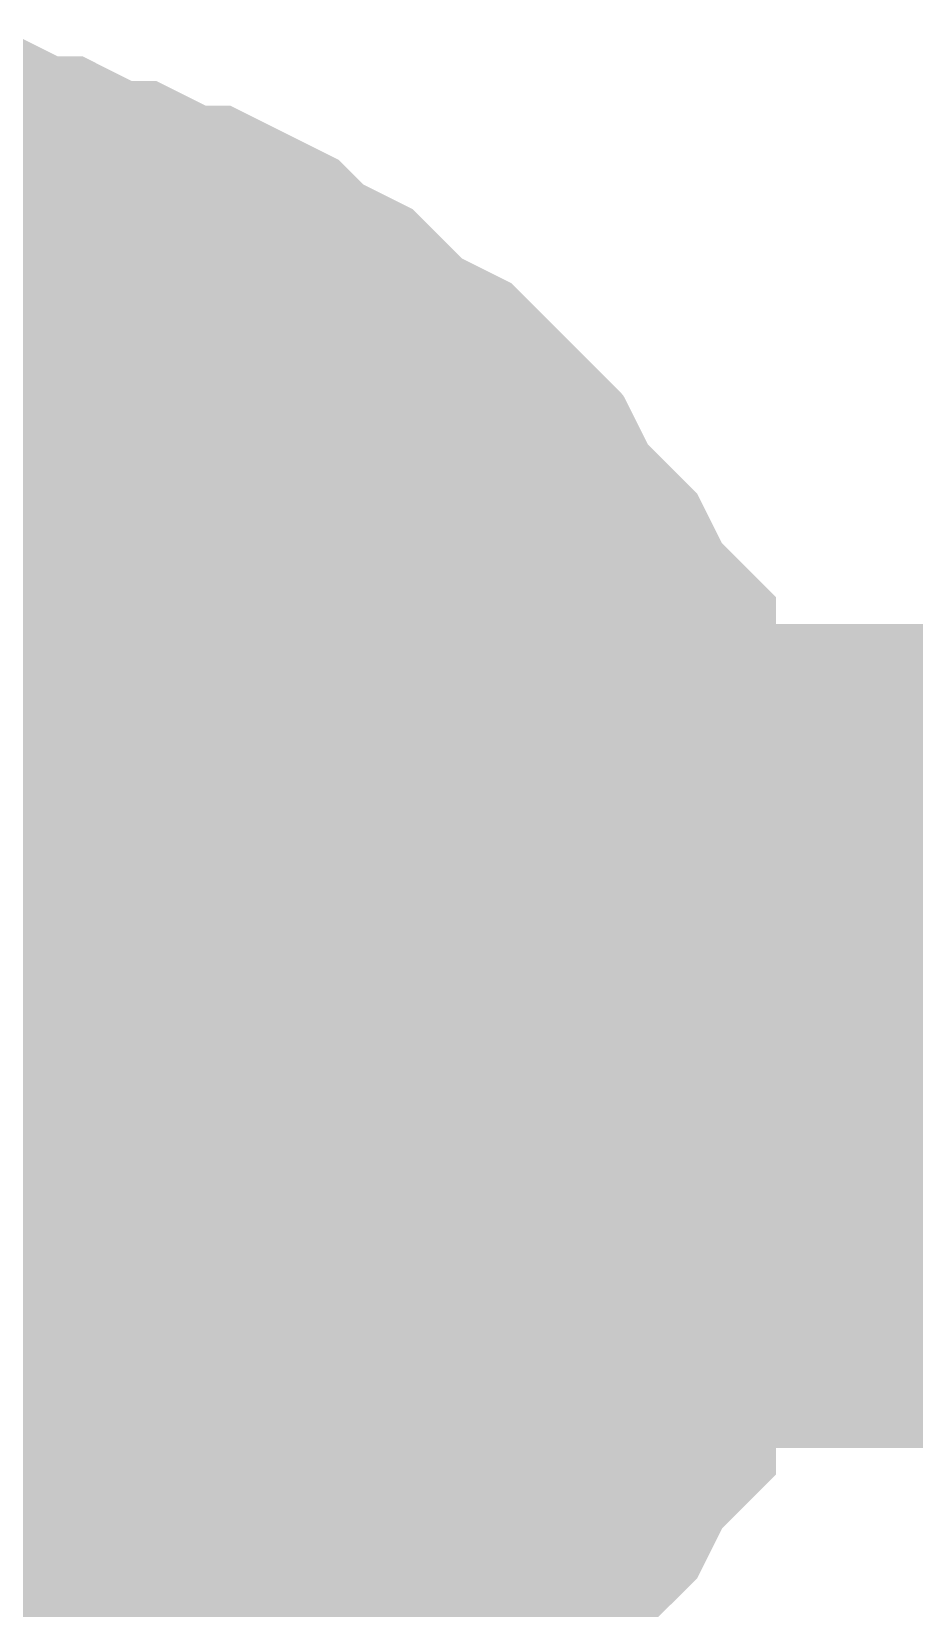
# Model space of a CAD drawing. Header units: inches. Extents: x 0 to 841, y 0 to 594.
# Drawn here: x 575.179 to 575.982, y 401.97 to 403.404 of the extents above; entities that cross this region are included whole.
import ezdxf

# ---------------------------------------------------------------- set-up
doc = ezdxf.new("R2010")
doc.units = ezdxf.units.IN
doc.layers.add('Sheet', color=255, linetype='Continuous')

msp = doc.modelspace()

# ---------------------------------------------------------------- linework, layer by layer
at = {"layer": 'Sheet'}
for points in [[(575.0097, 403.2543, 0.2997, 0.2997, 0), (575.0546, 403.2543, 0.2997, 0.2997, 0), (575.0771, 403.2543, 0.2997, 0.2997, 0), (575.122, 403.2543, 0.2997, 0.2997, 0), (575.1669, 403.2319, 0.2997, 0.2997, 0), (575.1894, 403.2319, 0.2997, 0.2997, 0), (575.2343, 403.2094, 0.2997, 0.2997, 0), (575.2568, 403.2094, 0.2997, 0.2997, 0), (575.3017, 403.1869, 0.2997, 0.2997, 0), (575.3241, 403.1869, 0.2997, 0.2997, 0), (575.369, 403.1645, 0.2997, 0.2997, 0), (575.3915, 403.142, 0.2997, 0.2997, 0), (575.4364, 403.1196, 0.2997, 0.2997, 0), (575.4589, 403.0971, 0.2997, 0.2997, 0), (575.4813, 403.0746, 0.2997, 0.2997, 0), (575.5262, 403.0522, 0.2997, 0.2997, 0), (575.5487, 403.0297, 0.2997, 0.2997, 0), (575.5712, 403.0073, 0.2997, 0.2997, 0), (575.5936, 402.9848, 0.2997, 0.2997, 0), (575.6161, 402.9399, 0.2997, 0.2997, 0), (575.6385, 402.9174, 0.2997, 0.2997, 0), (575.661, 402.895, 0.2997, 0.2997, 0), (575.6835, 402.85, 0.2997, 0.2997, 0), (575.7059, 402.8276, 0.2997, 0.2997, 0), (575.7059, 402.7827, 0.2997, 0.2997, 0), (575.7284, 402.7602, 0.2997, 0.2997, 0), (575.7284, 402.7153, 0.2997, 0.2997, 0), (575.7508, 402.6928, 0.2997, 0.2997, 0), (575.7508, 402.6479, 0.2997, 0.2997, 0), (575.7733, 402.603, 0.2997, 0.2997, 0), (575.7733, 402.5805, 0.2997, 0.2997, 0), (575.7733, 402.5356, 0.2997, 0.2997, 0), (575.7733, 402.4907, 0.2997, 0.2997, 0)], [(575.0097, 403.2543, 0.2997, 0.2997, 0), (575.0546, 403.2543, 0.2997, 0.2997, 0), (575.0771, 403.2543, 0.2997, 0.2997, 0), (575.122, 403.2543, 0.2997, 0.2997, 0), (575.1669, 403.2319, 0.2997, 0.2997, 0), (575.1894, 403.2319, 0.2997, 0.2997, 0), (575.2343, 403.2094, 0.2997, 0.2997, 0), (575.2568, 403.2094, 0.2997, 0.2997, 0), (575.3017, 403.1869, 0.2997, 0.2997, 0), (575.3241, 403.1869, 0.2997, 0.2997, 0), (575.369, 403.1645, 0.2997, 0.2997, 0), (575.3915, 403.142, 0.2997, 0.2997, 0), (575.4364, 403.1196, 0.2997, 0.2997, 0), (575.4589, 403.0971, 0.2997, 0.2997, 0), (575.4813, 403.0746, 0.2997, 0.2997, 0), (575.5262, 403.0522, 0.2997, 0.2997, 0), (575.5487, 403.0297, 0.2997, 0.2997, 0), (575.5712, 403.0073, 0.2997, 0.2997, 0), (575.5936, 402.9848, 0.2997, 0.2997, 0), (575.6161, 402.9399, 0.2997, 0.2997, 0), (575.6385, 402.9174, 0.2997, 0.2997, 0), (575.661, 402.895, 0.2997, 0.2997, 0), (575.6835, 402.85, 0.2997, 0.2997, 0), (575.7059, 402.8276, 0.2997, 0.2997, 0), (575.7059, 402.7827, 0.2997, 0.2997, 0), (575.7284, 402.7602, 0.2997, 0.2997, 0), (575.7284, 402.7153, 0.2997, 0.2997, 0), (575.7508, 402.6928, 0.2997, 0.2997, 0), (575.7508, 402.6479, 0.2997, 0.2997, 0), (575.7733, 402.603, 0.2997, 0.2997, 0), (575.7733, 402.5805, 0.2997, 0.2997, 0), (575.7733, 402.5356, 0.2997, 0.2997, 0), (575.7733, 402.4907, 0.2997, 0.2997, 0)], [(575.122, 403.2543, 0.0991, 0.0991, 0), (575.1669, 403.2319, 0.0991, 0.0991, 0), (575.1894, 403.2319, 0.0991, 0.0991, 0), (575.2343, 403.2094, 0.0991, 0.0991, 0), (575.2568, 403.2094, 0.0991, 0.0991, 0), (575.3017, 403.1869, 0.0991, 0.0991, 0), (575.3241, 403.1869, 0.0991, 0.0991, 0), (575.369, 403.1645, 0.0991, 0.0991, 0), (575.3915, 403.142, 0.0991, 0.0991, 0), (575.4364, 403.1196, 0.0991, 0.0991, 0), (575.4589, 403.0971, 0.0991, 0.0991, 0), (575.4813, 403.0746, 0.0991, 0.0991, 0), (575.5262, 403.0522, 0.0991, 0.0991, 0), (575.5487, 403.0297, 0.0991, 0.0991, 0), (575.5712, 403.0073, 0.0991, 0.0991, 0), (575.5936, 402.9848, 0.0991, 0.0991, 0), (575.6161, 402.9399, 0.0991, 0.0991, 0), (575.6385, 402.9174, 0.0991, 0.0991, 0), (575.661, 402.895, 0.0991, 0.0991, 0), (575.6835, 402.85, 0.0991, 0.0991, 0), (575.7059, 402.8276, 0.0991, 0.0991, 0), (575.7059, 402.7827, 0.0991, 0.0991, 0), (575.7284, 402.7602, 0.0991, 0.0991, 0), (575.7284, 402.7153, 0.0991, 0.0991, 0), (575.7508, 402.6928, 0.0991, 0.0991, 0), (575.7508, 402.6479, 0.0991, 0.0991, 0), (575.7733, 402.603, 0.0991, 0.0991, 0), (575.7733, 402.5805, 0.0991, 0.0991, 0), (575.7733, 402.5356, 0.0991, 0.0991, 0), (575.7733, 402.4907, 0.0991, 0.0991, 0)], [(575.122, 403.2543, 0.0991, 0.0991, 0), (575.1669, 403.2319, 0.0991, 0.0991, 0), (575.1894, 403.2319, 0.0991, 0.0991, 0), (575.2343, 403.2094, 0.0991, 0.0991, 0), (575.2568, 403.2094, 0.0991, 0.0991, 0), (575.3017, 403.1869, 0.0991, 0.0991, 0), (575.3241, 403.1869, 0.0991, 0.0991, 0), (575.369, 403.1645, 0.0991, 0.0991, 0), (575.3915, 403.142, 0.0991, 0.0991, 0), (575.4364, 403.1196, 0.0991, 0.0991, 0), (575.4589, 403.0971, 0.0991, 0.0991, 0), (575.4813, 403.0746, 0.0991, 0.0991, 0), (575.5262, 403.0522, 0.0991, 0.0991, 0), (575.5487, 403.0297, 0.0991, 0.0991, 0), (575.5712, 403.0073, 0.0991, 0.0991, 0), (575.5936, 402.9848, 0.0991, 0.0991, 0), (575.6161, 402.9399, 0.0991, 0.0991, 0), (575.6385, 402.9174, 0.0991, 0.0991, 0), (575.661, 402.895, 0.0991, 0.0991, 0), (575.6835, 402.85, 0.0991, 0.0991, 0), (575.7059, 402.8276, 0.0991, 0.0991, 0), (575.7059, 402.7827, 0.0991, 0.0991, 0), (575.7284, 402.7602, 0.0991, 0.0991, 0), (575.7284, 402.7153, 0.0991, 0.0991, 0), (575.7508, 402.6928, 0.0991, 0.0991, 0), (575.7508, 402.6479, 0.0991, 0.0991, 0), (575.7733, 402.603, 0.0991, 0.0991, 0), (575.7733, 402.5805, 0.0991, 0.0991, 0), (575.7733, 402.5356, 0.0991, 0.0991, 0), (575.7733, 402.4907, 0.0991, 0.0991, 0)], [(575.0097, 403.0073, 0.2997, 0.2997, 0), (575.0322, 403.0073, 0.2997, 0.2997, 0), (575.0546, 403.0073, 0.2997, 0.2997, 0), (575.0771, 403.0073, 0.2997, 0.2997, 0), (575.0996, 403.0073, 0.2997, 0.2997, 0), (575.122, 402.9848, 0.2997, 0.2997, 0), (575.1445, 402.9848, 0.2997, 0.2997, 0), (575.1894, 402.9848, 0.2997, 0.2997, 0), (575.1894, 402.9623, 0.2997, 0.2997, 0), (575.2118, 402.9623, 0.2997, 0.2997, 0), (575.2343, 402.9399, 0.2997, 0.2997, 0), (575.2568, 402.9399, 0.2997, 0.2997, 0), (575.2792, 402.9174, 0.2997, 0.2997, 0), (575.3017, 402.895, 0.2997, 0.2997, 0), (575.3241, 402.895, 0.2997, 0.2997, 0), (575.3466, 402.8725, 0.2997, 0.2997, 0), (575.369, 402.85, 0.2997, 0.2997, 0), (575.369, 402.8276, 0.2997, 0.2997, 0), (575.3915, 402.8051, 0.2997, 0.2997, 0), (575.414, 402.7827, 0.2997, 0.2997, 0), (575.414, 402.7827, 0.2997, 0.2997, 0), (575.4364, 402.7602, 0.2997, 0.2997, 0), (575.4364, 402.7378, 0.2997, 0.2997, 0), (575.4589, 402.7153, 0.2997, 0.2997, 0), (575.4589, 402.6928, 0.2997, 0.2997, 0), (575.4813, 402.6704, 0.2997, 0.2997, 0), (575.4813, 402.6479, 0.2997, 0.2997, 0), (575.4813, 402.6255, 0.2997, 0.2997, 0), (575.5038, 402.5805, 0.2997, 0.2997, 0), (575.5038, 402.5581, 0.2997, 0.2997, 0), (575.5038, 402.5356, 0.2997, 0.2997, 0), (575.5038, 402.5132, 0.2997, 0.2997, 0), (575.5038, 402.4907, 0.2997, 0.2997, 0)], [(575.0097, 403.0073, 0.2997, 0.2997, 0), (575.0322, 403.0073, 0.2997, 0.2997, 0), (575.0546, 403.0073, 0.2997, 0.2997, 0), (575.0771, 403.0073, 0.2997, 0.2997, 0), (575.0996, 403.0073, 0.2997, 0.2997, 0), (575.122, 402.9848, 0.2997, 0.2997, 0), (575.1445, 402.9848, 0.2997, 0.2997, 0), (575.1894, 402.9848, 0.2997, 0.2997, 0), (575.1894, 402.9623, 0.2997, 0.2997, 0), (575.2118, 402.9623, 0.2997, 0.2997, 0), (575.2343, 402.9399, 0.2997, 0.2997, 0), (575.2568, 402.9399, 0.2997, 0.2997, 0), (575.2792, 402.9174, 0.2997, 0.2997, 0), (575.3017, 402.895, 0.2997, 0.2997, 0), (575.3241, 402.895, 0.2997, 0.2997, 0), (575.3466, 402.8725, 0.2997, 0.2997, 0), (575.369, 402.85, 0.2997, 0.2997, 0), (575.369, 402.8276, 0.2997, 0.2997, 0), (575.3915, 402.8051, 0.2997, 0.2997, 0), (575.414, 402.7827, 0.2997, 0.2997, 0), (575.414, 402.7827, 0.2997, 0.2997, 0), (575.4364, 402.7602, 0.2997, 0.2997, 0), (575.4364, 402.7378, 0.2997, 0.2997, 0), (575.4589, 402.7153, 0.2997, 0.2997, 0), (575.4589, 402.6928, 0.2997, 0.2997, 0), (575.4813, 402.6704, 0.2997, 0.2997, 0), (575.4813, 402.6479, 0.2997, 0.2997, 0), (575.4813, 402.6255, 0.2997, 0.2997, 0), (575.5038, 402.5805, 0.2997, 0.2997, 0), (575.5038, 402.5581, 0.2997, 0.2997, 0), (575.5038, 402.5356, 0.2997, 0.2997, 0), (575.5038, 402.5132, 0.2997, 0.2997, 0), (575.5038, 402.4907, 0.2997, 0.2997, 0)], [(575.122, 402.9848, 0.0991, 0.0991, 0), (575.1445, 402.9848, 0.0991, 0.0991, 0), (575.1894, 402.9848, 0.0991, 0.0991, 0), (575.1894, 402.9623, 0.0991, 0.0991, 0), (575.2118, 402.9623, 0.0991, 0.0991, 0), (575.2343, 402.9399, 0.0991, 0.0991, 0), (575.2568, 402.9399, 0.0991, 0.0991, 0), (575.2792, 402.9174, 0.0991, 0.0991, 0), (575.3017, 402.895, 0.0991, 0.0991, 0), (575.3241, 402.895, 0.0991, 0.0991, 0), (575.3466, 402.8725, 0.0991, 0.0991, 0), (575.369, 402.85, 0.0991, 0.0991, 0), (575.369, 402.8276, 0.0991, 0.0991, 0), (575.3915, 402.8051, 0.0991, 0.0991, 0), (575.414, 402.7827, 0.0991, 0.0991, 0), (575.414, 402.7827, 0.0991, 0.0991, 0), (575.4364, 402.7602, 0.0991, 0.0991, 0), (575.4364, 402.7378, 0.0991, 0.0991, 0), (575.4589, 402.7153, 0.0991, 0.0991, 0), (575.4589, 402.6928, 0.0991, 0.0991, 0), (575.4813, 402.6704, 0.0991, 0.0991, 0), (575.4813, 402.6479, 0.0991, 0.0991, 0), (575.4813, 402.6255, 0.0991, 0.0991, 0), (575.5038, 402.5805, 0.0991, 0.0991, 0), (575.5038, 402.5581, 0.0991, 0.0991, 0), (575.5038, 402.5356, 0.0991, 0.0991, 0), (575.5038, 402.5132, 0.0991, 0.0991, 0), (575.5038, 402.4907, 0.0991, 0.0991, 0)], [(575.122, 402.9848, 0.0991, 0.0991, 0), (575.1445, 402.9848, 0.0991, 0.0991, 0), (575.1894, 402.9848, 0.0991, 0.0991, 0), (575.1894, 402.9623, 0.0991, 0.0991, 0), (575.2118, 402.9623, 0.0991, 0.0991, 0), (575.2343, 402.9399, 0.0991, 0.0991, 0), (575.2568, 402.9399, 0.0991, 0.0991, 0), (575.2792, 402.9174, 0.0991, 0.0991, 0), (575.3017, 402.895, 0.0991, 0.0991, 0), (575.3241, 402.895, 0.0991, 0.0991, 0), (575.3466, 402.8725, 0.0991, 0.0991, 0), (575.369, 402.85, 0.0991, 0.0991, 0), (575.369, 402.8276, 0.0991, 0.0991, 0), (575.3915, 402.8051, 0.0991, 0.0991, 0), (575.414, 402.7827, 0.0991, 0.0991, 0), (575.414, 402.7827, 0.0991, 0.0991, 0), (575.4364, 402.7602, 0.0991, 0.0991, 0), (575.4364, 402.7378, 0.0991, 0.0991, 0), (575.4589, 402.7153, 0.0991, 0.0991, 0), (575.4589, 402.6928, 0.0991, 0.0991, 0), (575.4813, 402.6704, 0.0991, 0.0991, 0), (575.4813, 402.6479, 0.0991, 0.0991, 0), (575.4813, 402.6255, 0.0991, 0.0991, 0), (575.5038, 402.5805, 0.0991, 0.0991, 0), (575.5038, 402.5581, 0.0991, 0.0991, 0), (575.5038, 402.5356, 0.0991, 0.0991, 0), (575.5038, 402.5132, 0.0991, 0.0991, 0), (575.5038, 402.4907, 0.0991, 0.0991, 0)], [(615.0071, 402.4907, 0.7493, 0.7493, 0), (609.999, 402.4907, 0.7493, 0.7493, 0), (575.0097, 402.4907, 0.7493, 0.7493, 0), (562.5007, 402.4907, 0.7493, 0.7493, 0), (554.9998, 402.4907, 0.7493, 0.7493, 0)], [(575.0097, 402.4907, 0.7493, 0.7493, 0), (575.0097, 394.9893, 0.7493, 0.7493, 0)], [(575.5038, 402.4907, 0.2997, 0.2997, 0), (575.5038, 402.4682, 0.2997, 0.2997, 0), (575.5038, 402.4458, 0.2997, 0.2997, 0), (575.5038, 402.4009, 0.2997, 0.2997, 0), (575.5038, 402.3784, 0.2997, 0.2997, 0), (575.4813, 402.3559, 0.2997, 0.2997, 0), (575.4813, 402.3335, 0.2997, 0.2997, 0), (575.4813, 402.311, 0.2997, 0.2997, 0), (575.4589, 402.2886, 0.2997, 0.2997, 0), (575.4589, 402.2661, 0.2997, 0.2997, 0), (575.4364, 402.2436, 0.2997, 0.2997, 0), (575.4364, 402.2212, 0.2997, 0.2997, 0), (575.414, 402.1987, 0.2997, 0.2997, 0), (575.414, 402.1763, 0.2997, 0.2997, 0), (575.3915, 402.1538, 0.2997, 0.2997, 0), (575.369, 402.1314, 0.2997, 0.2997, 0), (575.369, 402.1314, 0.2997, 0.2997, 0), (575.3466, 402.1089, 0.2997, 0.2997, 0), (575.3241, 402.0864, 0.2997, 0.2997, 0), (575.3017, 402.064, 0.2997, 0.2997, 0), (575.2792, 402.064, 0.2997, 0.2997, 0), (575.2568, 402.0415, 0.2997, 0.2997, 0), (575.2343, 402.0415, 0.2997, 0.2997, 0), (575.2118, 402.0191, 0.2997, 0.2997, 0), (575.1894, 402.0191, 0.2997, 0.2997, 0), (575.1894, 401.9966, 0.2997, 0.2997, 0), (575.1445, 401.9966, 0.2997, 0.2997, 0), (575.122, 401.9966, 0.2997, 0.2997, 0), (575.0996, 401.9741, 0.2997, 0.2997, 0), (575.0771, 401.9741, 0.2997, 0.2997, 0), (575.0546, 401.9741, 0.2997, 0.2997, 0), (575.0322, 401.9741, 0.2997, 0.2997, 0), (575.0097, 401.9741, 0.2997, 0.2997, 0)], [(575.5038, 402.4907, 0.2997, 0.2997, 0), (575.5038, 402.4682, 0.2997, 0.2997, 0), (575.5038, 402.4458, 0.2997, 0.2997, 0), (575.5038, 402.4009, 0.2997, 0.2997, 0), (575.5038, 402.3784, 0.2997, 0.2997, 0), (575.4813, 402.3559, 0.2997, 0.2997, 0), (575.4813, 402.3335, 0.2997, 0.2997, 0), (575.4813, 402.311, 0.2997, 0.2997, 0), (575.4589, 402.2886, 0.2997, 0.2997, 0), (575.4589, 402.2661, 0.2997, 0.2997, 0), (575.4364, 402.2436, 0.2997, 0.2997, 0), (575.4364, 402.2212, 0.2997, 0.2997, 0), (575.414, 402.1987, 0.2997, 0.2997, 0), (575.414, 402.1763, 0.2997, 0.2997, 0), (575.3915, 402.1538, 0.2997, 0.2997, 0), (575.369, 402.1314, 0.2997, 0.2997, 0), (575.369, 402.1314, 0.2997, 0.2997, 0), (575.3466, 402.1089, 0.2997, 0.2997, 0), (575.3241, 402.0864, 0.2997, 0.2997, 0), (575.3017, 402.064, 0.2997, 0.2997, 0), (575.2792, 402.064, 0.2997, 0.2997, 0), (575.2568, 402.0415, 0.2997, 0.2997, 0), (575.2343, 402.0415, 0.2997, 0.2997, 0), (575.2118, 402.0191, 0.2997, 0.2997, 0), (575.1894, 402.0191, 0.2997, 0.2997, 0), (575.1894, 401.9966, 0.2997, 0.2997, 0), (575.1445, 401.9966, 0.2997, 0.2997, 0), (575.122, 401.9966, 0.2997, 0.2997, 0), (575.0996, 401.9741, 0.2997, 0.2997, 0), (575.0771, 401.9741, 0.2997, 0.2997, 0), (575.0546, 401.9741, 0.2997, 0.2997, 0), (575.0322, 401.9741, 0.2997, 0.2997, 0), (575.0097, 401.9741, 0.2997, 0.2997, 0)], [(575.7733, 402.4907, 0.2997, 0.2997, 0), (575.7733, 402.4458, 0.2997, 0.2997, 0), (575.7733, 402.4009, 0.2997, 0.2997, 0), (575.7733, 402.3784, 0.2997, 0.2997, 0), (575.7508, 402.3335, 0.2997, 0.2997, 0), (575.7508, 402.2886, 0.2997, 0.2997, 0), (575.7284, 402.2661, 0.2997, 0.2997, 0), (575.7284, 402.2212, 0.2997, 0.2997, 0), (575.7059, 402.1987, 0.2997, 0.2997, 0), (575.7059, 402.1538, 0.2997, 0.2997, 0), (575.6835, 402.1314, 0.2997, 0.2997, 0), (575.661, 402.0864, 0.2997, 0.2997, 0), (575.6385, 402.064, 0.2997, 0.2997, 0), (575.6161, 402.0415, 0.2997, 0.2997, 0), (575.5936, 401.9966, 0.2997, 0.2997, 0), (575.5712, 401.9741, 0.2997, 0.2997, 0), (575.5487, 401.9517, 0.2997, 0.2997, 0), (575.5262, 401.9292, 0.2997, 0.2997, 0), (575.4813, 401.9068, 0.2997, 0.2997, 0), (575.4589, 401.8843, 0.2997, 0.2997, 0), (575.4364, 401.8618, 0.2997, 0.2997, 0), (575.3915, 401.8394, 0.2997, 0.2997, 0), (575.369, 401.8169, 0.2997, 0.2997, 0)], [(575.7733, 402.4907, 0.2997, 0.2997, 0), (575.7733, 402.4458, 0.2997, 0.2997, 0), (575.7733, 402.4009, 0.2997, 0.2997, 0), (575.7733, 402.3784, 0.2997, 0.2997, 0), (575.7508, 402.3335, 0.2997, 0.2997, 0), (575.7508, 402.2886, 0.2997, 0.2997, 0), (575.7284, 402.2661, 0.2997, 0.2997, 0), (575.7284, 402.2212, 0.2997, 0.2997, 0), (575.7059, 402.1987, 0.2997, 0.2997, 0), (575.7059, 402.1538, 0.2997, 0.2997, 0), (575.6835, 402.1314, 0.2997, 0.2997, 0), (575.661, 402.0864, 0.2997, 0.2997, 0), (575.6385, 402.064, 0.2997, 0.2997, 0), (575.6161, 402.0415, 0.2997, 0.2997, 0), (575.5936, 401.9966, 0.2997, 0.2997, 0), (575.5712, 401.9741, 0.2997, 0.2997, 0), (575.5487, 401.9517, 0.2997, 0.2997, 0), (575.5262, 401.9292, 0.2997, 0.2997, 0), (575.4813, 401.9068, 0.2997, 0.2997, 0), (575.4589, 401.8843, 0.2997, 0.2997, 0), (575.4364, 401.8618, 0.2997, 0.2997, 0), (575.3915, 401.8394, 0.2997, 0.2997, 0), (575.369, 401.8169, 0.2997, 0.2997, 0)], [(575.5038, 402.4907, 0.2997, 0.2997, 0), (575.5038, 402.4907, 0.2997, 0.2997, 0), (575.5038, 402.4907, 0.2997, 0.2997, 0), (575.5038, 402.4907, 0.2997, 0.2997, 0), (575.5038, 402.4907, 0.2997, 0.2997, 0), (575.5038, 402.4907, 0.2997, 0.2997, 0), (575.5038, 402.4907, 0.2997, 0.2997, 0), (575.5038, 402.4907, 0.2997, 0.2997, 0), (575.5038, 402.4907, 0.2997, 0.2997, 0), (575.5038, 402.4907, 0.2997, 0.2997, 0), (575.5038, 402.4907, 0.2997, 0.2997, 0), (575.5038, 402.4907, 0.2997, 0.2997, 0), (575.5038, 402.4907, 0.2997, 0.2997, 0), (575.5038, 402.4907, 0.2997, 0.2997, 0), (575.5038, 402.4907, 0.2997, 0.2997, 0), (575.5038, 402.4907, 0.2997, 0.2997, 0), (575.5038, 402.4907, 0.2997, 0.2997, 0), (575.5038, 402.4907, 0.2997, 0.2997, 0), (575.5038, 402.4907, 0.2997, 0.2997, 0), (575.5038, 402.4907, 0.2997, 0.2997, 0), (575.5038, 402.4907, 0.2997, 0.2997, 0), (575.5038, 402.4907, 0.2997, 0.2997, 0), (575.5038, 402.4907, 0.2997, 0.2997, 0), (575.5038, 402.4907, 0.2997, 0.2997, 0), (575.5038, 402.4907, 0.2997, 0.2997, 0), (575.5038, 402.4907, 0.2997, 0.2997, 0), (575.5038, 402.4907, 0.2997, 0.2997, 0), (575.5038, 402.4907, 0.2997, 0.2997, 0), (575.5038, 402.4907, 0.2997, 0.2997, 0), (575.5038, 402.4907, 0.2997, 0.2997, 0), (575.5038, 402.4907, 0.2997, 0.2997, 0), (575.5038, 402.4907, 0.2997, 0.2997, 0), (575.5038, 402.4907, 0.2997, 0.2997, 0)], [(575.5038, 402.4907, 0.2997, 0.2997, 0), (575.5038, 402.4907, 0.2997, 0.2997, 0)], [(575.5038, 402.4907, 0.2997, 0.2997, 0), (575.5038, 402.4907, 0.2997, 0.2997, 0), (575.5038, 402.4907, 0.2997, 0.2997, 0), (575.5038, 402.4907, 0.2997, 0.2997, 0), (575.5038, 402.4907, 0.2997, 0.2997, 0), (575.5038, 402.4907, 0.2997, 0.2997, 0), (575.5038, 402.4907, 0.2997, 0.2997, 0), (575.5038, 402.4907, 0.2997, 0.2997, 0), (575.5038, 402.4907, 0.2997, 0.2997, 0), (575.5038, 402.4907, 0.2997, 0.2997, 0), (575.5038, 402.4907, 0.2997, 0.2997, 0), (575.5038, 402.4907, 0.2997, 0.2997, 0), (575.5038, 402.4907, 0.2997, 0.2997, 0), (575.5038, 402.4907, 0.2997, 0.2997, 0), (575.5038, 402.4907, 0.2997, 0.2997, 0), (575.5038, 402.4907, 0.2997, 0.2997, 0), (575.5038, 402.4907, 0.2997, 0.2997, 0), (575.5038, 402.4907, 0.2997, 0.2997, 0), (575.5038, 402.4907, 0.2997, 0.2997, 0), (575.5038, 402.4907, 0.2997, 0.2997, 0), (575.5038, 402.4907, 0.2997, 0.2997, 0), (575.5038, 402.4907, 0.2997, 0.2997, 0), (575.5038, 402.4907, 0.2997, 0.2997, 0), (575.5038, 402.4907, 0.2997, 0.2997, 0), (575.5038, 402.4907, 0.2997, 0.2997, 0), (575.5038, 402.4907, 0.2997, 0.2997, 0), (575.5038, 402.4907, 0.2997, 0.2997, 0), (575.5038, 402.4907, 0.2997, 0.2997, 0), (575.5038, 402.4907, 0.2997, 0.2997, 0), (575.5038, 402.4907, 0.2997, 0.2997, 0), (575.5038, 402.4907, 0.2997, 0.2997, 0), (575.5038, 402.4907, 0.2997, 0.2997, 0), (575.5038, 402.4907, 0.2997, 0.2997, 0)], [(575.5038, 402.4907, 0.2997, 0.2997, 0), (575.5038, 402.4907, 0.2997, 0.2997, 0)], [(575.7733, 402.4907, 0.2997, 0.2997, 0), (575.7733, 402.4907, 0.2997, 0.2997, 0), (575.7733, 402.4907, 0.2997, 0.2997, 0), (575.7733, 402.4907, 0.2997, 0.2997, 0), (575.7733, 402.4907, 0.2997, 0.2997, 0), (575.7733, 402.4907, 0.2997, 0.2997, 0), (575.7733, 402.4907, 0.2997, 0.2997, 0), (575.7733, 402.4907, 0.2997, 0.2997, 0), (575.7733, 402.4907, 0.2997, 0.2997, 0), (575.7733, 402.4907, 0.2997, 0.2997, 0), (575.7733, 402.4907, 0.2997, 0.2997, 0), (575.7733, 402.4907, 0.2997, 0.2997, 0), (575.7733, 402.4907, 0.2997, 0.2997, 0), (575.7733, 402.4907, 0.2997, 0.2997, 0), (575.7733, 402.4907, 0.2997, 0.2997, 0), (575.7733, 402.4907, 0.2997, 0.2997, 0), (575.7733, 402.4907, 0.2997, 0.2997, 0), (575.7733, 402.4907, 0.2997, 0.2997, 0), (575.7733, 402.4907, 0.2997, 0.2997, 0), (575.7733, 402.4907, 0.2997, 0.2997, 0), (575.7733, 402.4907, 0.2997, 0.2997, 0), (575.7733, 402.4907, 0.2997, 0.2997, 0), (575.7733, 402.4907, 0.2997, 0.2997, 0), (575.7733, 402.4907, 0.2997, 0.2997, 0), (575.7733, 402.4907, 0.2997, 0.2997, 0), (575.7733, 402.4907, 0.2997, 0.2997, 0), (575.7733, 402.4907, 0.2997, 0.2997, 0), (575.7733, 402.4907, 0.2997, 0.2997, 0), (575.7733, 402.4907, 0.2997, 0.2997, 0), (575.7733, 402.4907, 0.2997, 0.2997, 0), (575.7733, 402.4907, 0.2997, 0.2997, 0), (575.7733, 402.4907, 0.2997, 0.2997, 0), (575.7733, 402.4907, 0.2997, 0.2997, 0)], [(575.7733, 402.4907, 0.2997, 0.2997, 0), (575.7733, 402.4907, 0.2997, 0.2997, 0)], [(575.7733, 402.4907, 0.2997, 0.2997, 0), (575.7733, 402.4907, 0.2997, 0.2997, 0), (575.7733, 402.4907, 0.2997, 0.2997, 0), (575.7733, 402.4907, 0.2997, 0.2997, 0), (575.7733, 402.4907, 0.2997, 0.2997, 0), (575.7733, 402.4907, 0.2997, 0.2997, 0), (575.7733, 402.4907, 0.2997, 0.2997, 0), (575.7733, 402.4907, 0.2997, 0.2997, 0), (575.7733, 402.4907, 0.2997, 0.2997, 0), (575.7733, 402.4907, 0.2997, 0.2997, 0), (575.7733, 402.4907, 0.2997, 0.2997, 0), (575.7733, 402.4907, 0.2997, 0.2997, 0), (575.7733, 402.4907, 0.2997, 0.2997, 0), (575.7733, 402.4907, 0.2997, 0.2997, 0), (575.7733, 402.4907, 0.2997, 0.2997, 0), (575.7733, 402.4907, 0.2997, 0.2997, 0), (575.7733, 402.4907, 0.2997, 0.2997, 0), (575.7733, 402.4907, 0.2997, 0.2997, 0), (575.7733, 402.4907, 0.2997, 0.2997, 0), (575.7733, 402.4907, 0.2997, 0.2997, 0), (575.7733, 402.4907, 0.2997, 0.2997, 0), (575.7733, 402.4907, 0.2997, 0.2997, 0), (575.7733, 402.4907, 0.2997, 0.2997, 0), (575.7733, 402.4907, 0.2997, 0.2997, 0), (575.7733, 402.4907, 0.2997, 0.2997, 0), (575.7733, 402.4907, 0.2997, 0.2997, 0), (575.7733, 402.4907, 0.2997, 0.2997, 0), (575.7733, 402.4907, 0.2997, 0.2997, 0), (575.7733, 402.4907, 0.2997, 0.2997, 0), (575.7733, 402.4907, 0.2997, 0.2997, 0), (575.7733, 402.4907, 0.2997, 0.2997, 0), (575.7733, 402.4907, 0.2997, 0.2997, 0), (575.7733, 402.4907, 0.2997, 0.2997, 0)], [(575.7733, 402.4907, 0.2997, 0.2997, 0), (575.7733, 402.4907, 0.2997, 0.2997, 0)], [(575.5038, 402.4907, 0.0991, 0.0991, 0), (575.5038, 402.4682, 0.0991, 0.0991, 0), (575.5038, 402.4458, 0.0991, 0.0991, 0), (575.5038, 402.4009, 0.0991, 0.0991, 0), (575.5038, 402.3784, 0.0991, 0.0991, 0), (575.4813, 402.3559, 0.0991, 0.0991, 0), (575.4813, 402.3335, 0.0991, 0.0991, 0), (575.4813, 402.311, 0.0991, 0.0991, 0), (575.4589, 402.2886, 0.0991, 0.0991, 0), (575.4589, 402.2661, 0.0991, 0.0991, 0), (575.4364, 402.2436, 0.0991, 0.0991, 0), (575.4364, 402.2212, 0.0991, 0.0991, 0), (575.414, 402.1987, 0.0991, 0.0991, 0), (575.414, 402.1763, 0.0991, 0.0991, 0), (575.3915, 402.1538, 0.0991, 0.0991, 0), (575.369, 402.1314, 0.0991, 0.0991, 0), (575.369, 402.1314, 0.0991, 0.0991, 0), (575.3466, 402.1089, 0.0991, 0.0991, 0), (575.3241, 402.0864, 0.0991, 0.0991, 0), (575.3017, 402.064, 0.0991, 0.0991, 0), (575.2792, 402.064, 0.0991, 0.0991, 0), (575.2568, 402.0415, 0.0991, 0.0991, 0), (575.2343, 402.0415, 0.0991, 0.0991, 0), (575.2118, 402.0191, 0.0991, 0.0991, 0), (575.1894, 402.0191, 0.0991, 0.0991, 0), (575.1894, 401.9966, 0.0991, 0.0991, 0), (575.1445, 401.9966, 0.0991, 0.0991, 0), (575.122, 401.9966, 0.0991, 0.0991, 0)], [(575.5038, 402.4907, 0.0991, 0.0991, 0), (575.5038, 402.4682, 0.0991, 0.0991, 0), (575.5038, 402.4458, 0.0991, 0.0991, 0), (575.5038, 402.4009, 0.0991, 0.0991, 0), (575.5038, 402.3784, 0.0991, 0.0991, 0), (575.4813, 402.3559, 0.0991, 0.0991, 0), (575.4813, 402.3335, 0.0991, 0.0991, 0), (575.4813, 402.311, 0.0991, 0.0991, 0), (575.4589, 402.2886, 0.0991, 0.0991, 0), (575.4589, 402.2661, 0.0991, 0.0991, 0), (575.4364, 402.2436, 0.0991, 0.0991, 0), (575.4364, 402.2212, 0.0991, 0.0991, 0), (575.414, 402.1987, 0.0991, 0.0991, 0), (575.414, 402.1763, 0.0991, 0.0991, 0), (575.3915, 402.1538, 0.0991, 0.0991, 0), (575.369, 402.1314, 0.0991, 0.0991, 0), (575.369, 402.1314, 0.0991, 0.0991, 0), (575.3466, 402.1089, 0.0991, 0.0991, 0), (575.3241, 402.0864, 0.0991, 0.0991, 0), (575.3017, 402.064, 0.0991, 0.0991, 0), (575.2792, 402.064, 0.0991, 0.0991, 0), (575.2568, 402.0415, 0.0991, 0.0991, 0), (575.2343, 402.0415, 0.0991, 0.0991, 0), (575.2118, 402.0191, 0.0991, 0.0991, 0), (575.1894, 402.0191, 0.0991, 0.0991, 0), (575.1894, 401.9966, 0.0991, 0.0991, 0), (575.1445, 401.9966, 0.0991, 0.0991, 0), (575.122, 401.9966, 0.0991, 0.0991, 0)], [(575.7733, 402.4907, 0.0991, 0.0991, 0), (575.7733, 402.4458, 0.0991, 0.0991, 0), (575.7733, 402.4009, 0.0991, 0.0991, 0), (575.7733, 402.3784, 0.0991, 0.0991, 0), (575.7508, 402.3335, 0.0991, 0.0991, 0), (575.7508, 402.2886, 0.0991, 0.0991, 0), (575.7284, 402.2661, 0.0991, 0.0991, 0), (575.7284, 402.2212, 0.0991, 0.0991, 0), (575.7059, 402.1987, 0.0991, 0.0991, 0), (575.7059, 402.1538, 0.0991, 0.0991, 0), (575.6835, 402.1314, 0.0991, 0.0991, 0), (575.661, 402.0864, 0.0991, 0.0991, 0), (575.6385, 402.064, 0.0991, 0.0991, 0), (575.6161, 402.0415, 0.0991, 0.0991, 0), (575.5936, 401.9966, 0.0991, 0.0991, 0), (575.5712, 401.9741, 0.0991, 0.0991, 0), (575.5487, 401.9517, 0.0991, 0.0991, 0), (575.5262, 401.9292, 0.0991, 0.0991, 0), (575.4813, 401.9068, 0.0991, 0.0991, 0)], [(575.7733, 402.4907, 0.0991, 0.0991, 0), (575.7733, 402.4458, 0.0991, 0.0991, 0), (575.7733, 402.4009, 0.0991, 0.0991, 0), (575.7733, 402.3784, 0.0991, 0.0991, 0), (575.7508, 402.3335, 0.0991, 0.0991, 0), (575.7508, 402.2886, 0.0991, 0.0991, 0), (575.7284, 402.2661, 0.0991, 0.0991, 0), (575.7284, 402.2212, 0.0991, 0.0991, 0), (575.7059, 402.1987, 0.0991, 0.0991, 0), (575.7059, 402.1538, 0.0991, 0.0991, 0), (575.6835, 402.1314, 0.0991, 0.0991, 0), (575.661, 402.0864, 0.0991, 0.0991, 0), (575.6385, 402.064, 0.0991, 0.0991, 0), (575.6161, 402.0415, 0.0991, 0.0991, 0), (575.5936, 401.9966, 0.0991, 0.0991, 0), (575.5712, 401.9741, 0.0991, 0.0991, 0), (575.5487, 401.9517, 0.0991, 0.0991, 0), (575.5262, 401.9292, 0.0991, 0.0991, 0), (575.4813, 401.9068, 0.0991, 0.0991, 0)], [(575.5038, 402.4907, 0.0991, 0.0991, 0), (575.5038, 402.4907, 0.0991, 0.0991, 0), (575.5038, 402.4907, 0.0991, 0.0991, 0), (575.5038, 402.4907, 0.0991, 0.0991, 0), (575.5038, 402.4907, 0.0991, 0.0991, 0), (575.5038, 402.4907, 0.0991, 0.0991, 0), (575.5038, 402.4907, 0.0991, 0.0991, 0), (575.5038, 402.4907, 0.0991, 0.0991, 0), (575.5038, 402.4907, 0.0991, 0.0991, 0), (575.5038, 402.4907, 0.0991, 0.0991, 0), (575.5038, 402.4907, 0.0991, 0.0991, 0), (575.5038, 402.4907, 0.0991, 0.0991, 0), (575.5038, 402.4907, 0.0991, 0.0991, 0), (575.5038, 402.4907, 0.0991, 0.0991, 0), (575.5038, 402.4907, 0.0991, 0.0991, 0), (575.5038, 402.4907, 0.0991, 0.0991, 0), (575.5038, 402.4907, 0.0991, 0.0991, 0), (575.5038, 402.4907, 0.0991, 0.0991, 0), (575.5038, 402.4907, 0.0991, 0.0991, 0), (575.5038, 402.4907, 0.0991, 0.0991, 0), (575.5038, 402.4907, 0.0991, 0.0991, 0), (575.5038, 402.4907, 0.0991, 0.0991, 0), (575.5038, 402.4907, 0.0991, 0.0991, 0), (575.5038, 402.4907, 0.0991, 0.0991, 0), (575.5038, 402.4907, 0.0991, 0.0991, 0), (575.5038, 402.4907, 0.0991, 0.0991, 0), (575.5038, 402.4907, 0.0991, 0.0991, 0), (575.5038, 402.4907, 0.0991, 0.0991, 0), (575.5038, 402.4907, 0.0991, 0.0991, 0), (575.5038, 402.4907, 0.0991, 0.0991, 0), (575.5038, 402.4907, 0.0991, 0.0991, 0), (575.5038, 402.4907, 0.0991, 0.0991, 0), (575.5038, 402.4907, 0.0991, 0.0991, 0)], [(575.5038, 402.4907, 0.0991, 0.0991, 0), (575.5038, 402.4907, 0.0991, 0.0991, 0)], [(575.5038, 402.4907, 0.0991, 0.0991, 0), (575.5038, 402.4907, 0.0991, 0.0991, 0), (575.5038, 402.4907, 0.0991, 0.0991, 0), (575.5038, 402.4907, 0.0991, 0.0991, 0), (575.5038, 402.4907, 0.0991, 0.0991, 0), (575.5038, 402.4907, 0.0991, 0.0991, 0), (575.5038, 402.4907, 0.0991, 0.0991, 0), (575.5038, 402.4907, 0.0991, 0.0991, 0), (575.5038, 402.4907, 0.0991, 0.0991, 0), (575.5038, 402.4907, 0.0991, 0.0991, 0), (575.5038, 402.4907, 0.0991, 0.0991, 0), (575.5038, 402.4907, 0.0991, 0.0991, 0), (575.5038, 402.4907, 0.0991, 0.0991, 0), (575.5038, 402.4907, 0.0991, 0.0991, 0), (575.5038, 402.4907, 0.0991, 0.0991, 0), (575.5038, 402.4907, 0.0991, 0.0991, 0), (575.5038, 402.4907, 0.0991, 0.0991, 0), (575.5038, 402.4907, 0.0991, 0.0991, 0), (575.5038, 402.4907, 0.0991, 0.0991, 0), (575.5038, 402.4907, 0.0991, 0.0991, 0), (575.5038, 402.4907, 0.0991, 0.0991, 0), (575.5038, 402.4907, 0.0991, 0.0991, 0), (575.5038, 402.4907, 0.0991, 0.0991, 0), (575.5038, 402.4907, 0.0991, 0.0991, 0), (575.5038, 402.4907, 0.0991, 0.0991, 0), (575.5038, 402.4907, 0.0991, 0.0991, 0), (575.5038, 402.4907, 0.0991, 0.0991, 0), (575.5038, 402.4907, 0.0991, 0.0991, 0), (575.5038, 402.4907, 0.0991, 0.0991, 0), (575.5038, 402.4907, 0.0991, 0.0991, 0), (575.5038, 402.4907, 0.0991, 0.0991, 0), (575.5038, 402.4907, 0.0991, 0.0991, 0), (575.5038, 402.4907, 0.0991, 0.0991, 0)], [(575.5038, 402.4907, 0.0991, 0.0991, 0), (575.5038, 402.4907, 0.0991, 0.0991, 0)], [(575.7733, 402.4907, 0.0991, 0.0991, 0), (575.7733, 402.4907, 0.0991, 0.0991, 0), (575.7733, 402.4907, 0.0991, 0.0991, 0), (575.7733, 402.4907, 0.0991, 0.0991, 0), (575.7733, 402.4907, 0.0991, 0.0991, 0), (575.7733, 402.4907, 0.0991, 0.0991, 0), (575.7733, 402.4907, 0.0991, 0.0991, 0), (575.7733, 402.4907, 0.0991, 0.0991, 0), (575.7733, 402.4907, 0.0991, 0.0991, 0), (575.7733, 402.4907, 0.0991, 0.0991, 0), (575.7733, 402.4907, 0.0991, 0.0991, 0), (575.7733, 402.4907, 0.0991, 0.0991, 0), (575.7733, 402.4907, 0.0991, 0.0991, 0), (575.7733, 402.4907, 0.0991, 0.0991, 0), (575.7733, 402.4907, 0.0991, 0.0991, 0), (575.7733, 402.4907, 0.0991, 0.0991, 0), (575.7733, 402.4907, 0.0991, 0.0991, 0), (575.7733, 402.4907, 0.0991, 0.0991, 0), (575.7733, 402.4907, 0.0991, 0.0991, 0), (575.7733, 402.4907, 0.0991, 0.0991, 0), (575.7733, 402.4907, 0.0991, 0.0991, 0), (575.7733, 402.4907, 0.0991, 0.0991, 0), (575.7733, 402.4907, 0.0991, 0.0991, 0), (575.7733, 402.4907, 0.0991, 0.0991, 0), (575.7733, 402.4907, 0.0991, 0.0991, 0), (575.7733, 402.4907, 0.0991, 0.0991, 0), (575.7733, 402.4907, 0.0991, 0.0991, 0), (575.7733, 402.4907, 0.0991, 0.0991, 0), (575.7733, 402.4907, 0.0991, 0.0991, 0), (575.7733, 402.4907, 0.0991, 0.0991, 0), (575.7733, 402.4907, 0.0991, 0.0991, 0), (575.7733, 402.4907, 0.0991, 0.0991, 0), (575.7733, 402.4907, 0.0991, 0.0991, 0)], [(575.7733, 402.4907, 0.0991, 0.0991, 0), (575.7733, 402.4907, 0.0991, 0.0991, 0)], [(575.7733, 402.4907, 0.0991, 0.0991, 0), (575.7733, 402.4907, 0.0991, 0.0991, 0), (575.7733, 402.4907, 0.0991, 0.0991, 0), (575.7733, 402.4907, 0.0991, 0.0991, 0), (575.7733, 402.4907, 0.0991, 0.0991, 0), (575.7733, 402.4907, 0.0991, 0.0991, 0), (575.7733, 402.4907, 0.0991, 0.0991, 0), (575.7733, 402.4907, 0.0991, 0.0991, 0), (575.7733, 402.4907, 0.0991, 0.0991, 0), (575.7733, 402.4907, 0.0991, 0.0991, 0), (575.7733, 402.4907, 0.0991, 0.0991, 0), (575.7733, 402.4907, 0.0991, 0.0991, 0), (575.7733, 402.4907, 0.0991, 0.0991, 0), (575.7733, 402.4907, 0.0991, 0.0991, 0), (575.7733, 402.4907, 0.0991, 0.0991, 0), (575.7733, 402.4907, 0.0991, 0.0991, 0), (575.7733, 402.4907, 0.0991, 0.0991, 0), (575.7733, 402.4907, 0.0991, 0.0991, 0), (575.7733, 402.4907, 0.0991, 0.0991, 0), (575.7733, 402.4907, 0.0991, 0.0991, 0), (575.7733, 402.4907, 0.0991, 0.0991, 0), (575.7733, 402.4907, 0.0991, 0.0991, 0), (575.7733, 402.4907, 0.0991, 0.0991, 0), (575.7733, 402.4907, 0.0991, 0.0991, 0), (575.7733, 402.4907, 0.0991, 0.0991, 0), (575.7733, 402.4907, 0.0991, 0.0991, 0), (575.7733, 402.4907, 0.0991, 0.0991, 0), (575.7733, 402.4907, 0.0991, 0.0991, 0), (575.7733, 402.4907, 0.0991, 0.0991, 0), (575.7733, 402.4907, 0.0991, 0.0991, 0), (575.7733, 402.4907, 0.0991, 0.0991, 0), (575.7733, 402.4907, 0.0991, 0.0991, 0), (575.7733, 402.4907, 0.0991, 0.0991, 0)], [(575.7733, 402.4907, 0.0991, 0.0991, 0), (575.7733, 402.4907, 0.0991, 0.0991, 0)]]:
    msp.add_lwpolyline(points, format="xyseb", dxfattribs=at)
msp.add_lwpolyline([(574.746, 402.5, 0.508, 0.508, 1), (575.254, 402.5, 0.508, 0.508, 1)], format="xyseb", close=True, dxfattribs=at)

doc.saveas('drawing.dxf')
